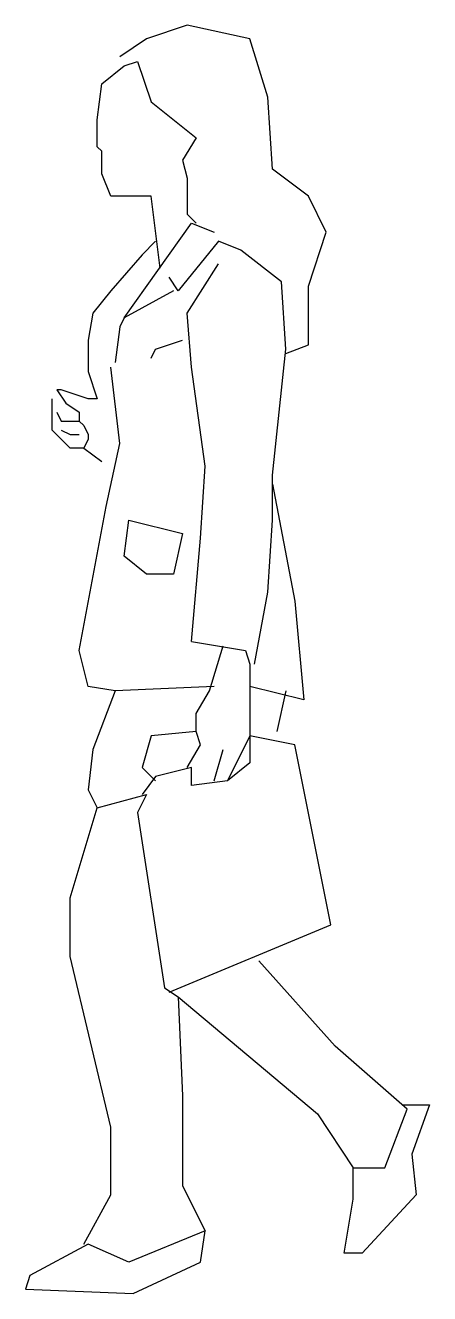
# Model space of a CAD drawing. Extents: x 0.99 to 1.51, y -8.04 to -6.41.
import ezdxf

# ---------------------------------------------------------------- set-up
doc = ezdxf.new("R2010")
doc.units = 0
doc.header["$MEASUREMENT"] = 0
doc.layers.get('0').update_dxf_attribs({"linetype": 'CONTINUOUS'})

msp = doc.modelspace()

# ---------------------------------------------------------------- linework, layer by layer
for p, q in [((1.1972, -6.412), (1.1451, -6.4294)), ((1.2783, -6.4294), (1.1972, -6.412)), ((1.1451, -6.4294), (1.1104, -6.4526)), ((1.3015, -6.5047), (1.2783, -6.4294)), ((1.0872, -6.4873), (1.1162, -6.4642)), ((1.1162, -6.4642), (1.1335, -6.4584)), ((1.1335, -6.4584), (1.1509, -6.5105)), ((1.0814, -6.5336), (1.0872, -6.4873)), ((1.1509, -6.5105), (1.2088, -6.5568)), ((1.3073, -6.5973), (1.3015, -6.5047)), ((1.0814, -6.5684), (1.0814, -6.5336)), ((1.2088, -6.5568), (1.1915, -6.5858)), ((1.0872, -6.5742), (1.0814, -6.5684)), ((1.0872, -6.6031), (1.0872, -6.5742)), ((1.1915, -6.5858), (1.1972, -6.6089)), ((1.0988, -6.6321), (1.0872, -6.6031)), ((1.1972, -6.6089), (1.1972, -6.6552)), ((1.3536, -6.6321), (1.3073, -6.5973)), ((1.1509, -6.6321), (1.0988, -6.6321)), ((1.1625, -6.7247), (1.1509, -6.6321)), ((1.3767, -6.6784), (1.3536, -6.6321)), ((1.1972, -6.6552), (1.2088, -6.6668)), ((1.1162, -6.7884), (1.203, -6.6668)), ((1.203, -6.6668), (1.232, -6.6784)), ((1.3536, -6.7479), (1.3767, -6.6784)), ((1.1567, -6.69), (1.1393, -6.7074)), ((1.2378, -6.69), (1.1857, -6.7537)), ((1.2667, -6.7016), (1.2378, -6.69)), ((1.1393, -6.7074), (1.0988, -6.7537)), ((1.3188, -6.7421), (1.2667, -6.7016)), ((1.1972, -6.7826), (1.2378, -6.7189)), ((1.1857, -6.7537), (1.1741, -6.7363)), ((1.3246, -6.829), (1.3188, -6.7421)), ((1.0988, -6.7537), (1.0756, -6.7826)), ((1.1799, -6.7537), (1.1162, -6.7884)), ((1.3536, -6.8232), (1.3536, -6.7479)), ((1.0756, -6.7826), (1.0698, -6.8174)), ((1.1162, -6.7884), (1.1104, -6.8)), ((1.203, -6.8521), (1.1972, -6.7826)), ((1.1104, -6.8), (1.1046, -6.8463)), ((1.0698, -6.8174), (1.0698, -6.8579)), ((1.1567, -6.829), (1.1915, -6.8174)), ((1.3246, -6.8347), (1.3536, -6.8232)), ((1.1509, -6.8405), (1.1567, -6.829)), ((1.3073, -6.9911), (1.3246, -6.829)), ((1.0698, -6.8579), (1.0814, -6.8927)), ((1.1104, -6.9506), (1.0988, -6.8521)), ((1.2204, -6.9795), (1.203, -6.8521)), ((1.0293, -6.8811), (1.0409, -6.8984)), ((1.0351, -6.8811), (1.0293, -6.8811)), ((1.0698, -6.8927), (1.0351, -6.8811)), ((1.0235, -6.9042), (1.0235, -6.8927)), ((1.0235, -6.9216), (1.0235, -6.9042)), ((1.0409, -6.8984), (1.0583, -6.91)), ((1.0814, -6.8927), (1.0698, -6.8927)), ((1.0235, -6.9332), (1.0235, -6.9216)), ((1.0293, -6.91), (1.0351, -6.9216)), ((1.0351, -6.9216), (1.0583, -6.9216)), ((1.0583, -6.91), (1.0583, -6.9216)), ((1.0583, -6.9216), (1.0641, -6.9274)), ((1.0351, -6.9448), (1.0235, -6.9332)), ((1.0351, -6.9332), (1.0467, -6.939)), ((1.0467, -6.939), (1.0583, -6.939)), ((1.0641, -6.9274), (1.0698, -6.939)), ((1.0698, -6.939), (1.0698, -6.9448)), ((1.0467, -6.9563), (1.0351, -6.9448)), ((1.0698, -6.9448), (1.0641, -6.9563)), ((1.093, -7.0316), (1.1104, -6.9506)), ((1.0583, -6.9563), (1.0467, -6.9563)), ((1.0641, -6.9563), (1.0583, -6.9563)), ((1.0641, -6.9563), (1.0872, -6.9737)), ((1.2146, -7.0722), (1.2204, -6.9795)), ((1.3073, -7.049), (1.3073, -6.9911)), ((1.3073, -7.0027), (1.3362, -7.1532)), ((1.0583, -7.2169), (1.093, -7.0316)), ((1.1162, -7.0953), (1.122, -7.049)), ((1.122, -7.049), (1.1915, -7.0664)), ((1.3015, -7.1416), (1.3073, -7.049)), ((1.1915, -7.0664), (1.1799, -7.1185)), ((1.203, -7.2053), (1.2146, -7.0722)), ((1.1451, -7.1185), (1.1162, -7.0953)), ((1.1799, -7.1185), (1.1451, -7.1185)), ((1.2841, -7.2343), (1.3015, -7.1416)), ((1.3362, -7.1532), (1.3478, -7.2806)), ((1.0698, -7.2632), (1.0583, -7.2169)), ((1.203, -7.2053), (1.2725, -7.2169)), ((1.2262, -7.269), (1.2436, -7.2111)), ((1.2725, -7.2169), (1.2783, -7.2343)), ((1.2783, -7.2343), (1.2783, -7.2748)), ((1.1046, -7.269), (1.0698, -7.2632)), ((1.232, -7.2632), (1.1046, -7.269)), ((1.3478, -7.2806), (1.2783, -7.2632)), ((1.1046, -7.269), (1.0756, -7.3443)), ((1.2088, -7.298), (1.2262, -7.269)), ((1.2783, -7.2748), (1.2783, -7.3269)), ((1.3246, -7.269), (1.313, -7.3211)), ((1.2088, -7.3211), (1.2088, -7.298)), ((1.1509, -7.3269), (1.1393, -7.3675)), ((1.2088, -7.3211), (1.1509, -7.3269)), ((1.2146, -7.3385), (1.2088, -7.3211)), ((1.2783, -7.3269), (1.2493, -7.3848)), ((1.2783, -7.3269), (1.2783, -7.3617)), ((1.3362, -7.3385), (1.2783, -7.3269)), ((1.0756, -7.3443), (1.0698, -7.3964)), ((1.1972, -7.3675), (1.2146, -7.3385)), ((1.232, -7.3848), (1.2436, -7.3443)), ((1.3825, -7.5701), (1.3362, -7.3385)), ((1.2783, -7.3617), (1.2493, -7.3848)), ((1.1393, -7.3675), (1.1567, -7.3848)), ((1.1567, -7.379), (1.1393, -7.4022)), ((1.203, -7.3675), (1.1567, -7.379)), ((1.203, -7.3906), (1.203, -7.3675)), ((1.0698, -7.3964), (1.0814, -7.4196)), ((1.2493, -7.3848), (1.203, -7.3906)), ((1.0814, -7.4196), (1.1451, -7.4022)), ((1.1451, -7.4022), (1.1335, -7.4254)), ((1.0467, -7.5354), (1.0814, -7.4196)), ((1.1335, -7.4254), (1.1683, -7.6512)), ((1.0467, -7.6107), (1.0467, -7.5354)), ((1.1741, -7.657), (1.3825, -7.5701)), ((1.0988, -7.8307), (1.0467, -7.6107)), ((1.3883, -7.7265), (1.2899, -7.6165)), ((1.1683, -7.6512), (1.1857, -7.6628)), ((1.1857, -7.6628), (1.1915, -7.7902)), ((1.1857, -7.6628), (1.3652, -7.8133)), ((1.481, -7.8075), (1.3883, -7.7265)), ((1.1915, -7.7902), (1.1915, -7.906)), ((1.4752, -7.8017), (1.5099, -7.8017)), ((1.5099, -7.8017), (1.4868, -7.8654)), ((1.3652, -7.8133), (1.4115, -7.8828)), ((1.452, -7.8828), (1.481, -7.8075)), ((1.0988, -7.9176), (1.0988, -7.8307)), ((1.4868, -7.8654), (1.4926, -7.9176)), ((1.4115, -7.9233), (1.4115, -7.8828)), ((1.4115, -7.8828), (1.452, -7.8828)), ((1.0641, -7.9813), (1.0988, -7.9176)), ((1.1915, -7.906), (1.2204, -7.9639)), ((1.4926, -7.9176), (1.4231, -7.9928)), ((1.3999, -7.9928), (1.4115, -7.9233)), ((1.2204, -7.9639), (1.122, -8.0044)), ((1.2146, -8.0044), (1.2204, -7.9639)), ((1.0698, -7.9813), (0.9946, -8.0218)), ((1.122, -8.0044), (1.0698, -7.9813)), ((1.4231, -7.9928), (1.3999, -7.9928)), ((1.1278, -8.0449), (1.2146, -8.0044)), ((0.9946, -8.0218), (0.9888, -8.0392)), ((0.9888, -8.0392), (1.1278, -8.0449))]:
    msp.add_line(p, q)

doc.saveas('drawing.dxf')
